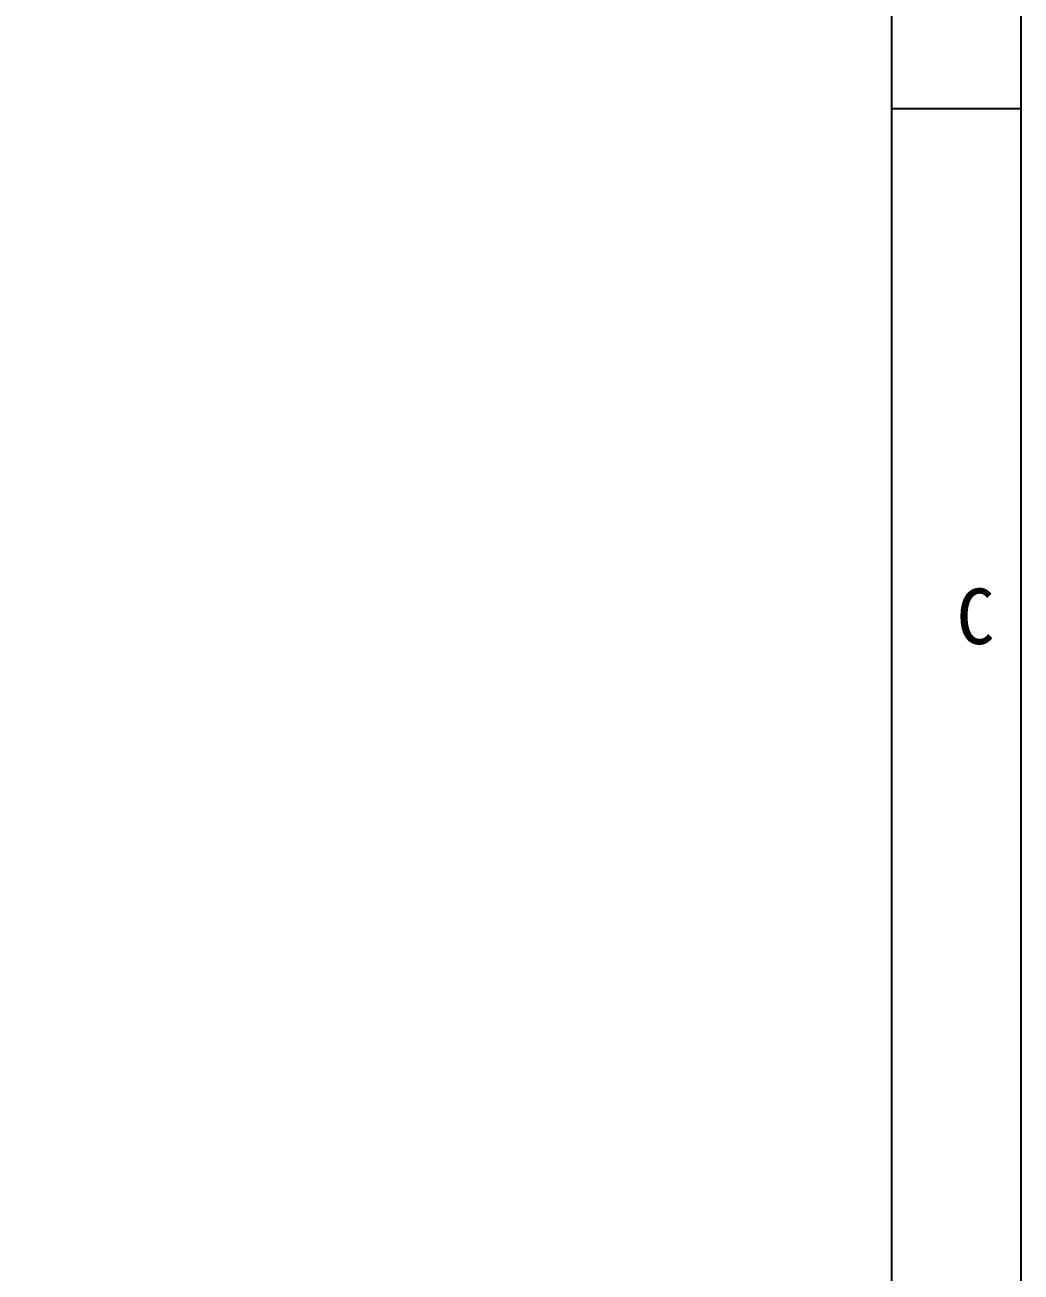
# Model space of a CAD drawing. Header units: millimetres. Extents: x 3975 to 4317, y 206 to 449.
# Drawn here: x 4266.4 to 4316.8, y 322.9 to 385.9 of the extents above; entities that cross this region are included whole.
import ezdxf
from ezdxf.enums import TextEntityAlignment as Align

# ---------------------------------------------------------------- set-up
doc = ezdxf.new("R2010")
doc.units = ezdxf.units.MM
doc.styles.add('宋体', font='')
doc.styles.get('宋体').set_extended_font_data('SimSun')

msp = doc.modelspace()

# ---------------------------------------------------------------- linework, layer by layer
at = {"color": 0}
for p, q in [((4316.779, 205.518), (4316.779, 448.915)), ((4316.779, 381.652), (4310.227, 381.652))]:
    msp.add_line(p, q, dxfattribs=at)
msp.add_lwpolyline([(3980.959, 443.595), (4310.227, 443.595), (4310.227, 211.738), (3980.959, 211.738)], close=True, dxfattribs=at)
at = {"color": 7, "lineweight": 5}
msp.add_lwpolyline([(4310.227, 403.706), (4310.227, 305.548)], dxfattribs=at)

# ---------------------------------------------------------------- texts
at = {"color": 0, "style": '宋体'}
msp.add_text('C', height=2.808, dxfattribs=at).set_placement((4314.474, 356.018), align=Align.MIDDLE_CENTER)

doc.saveas('drawing.dxf')
